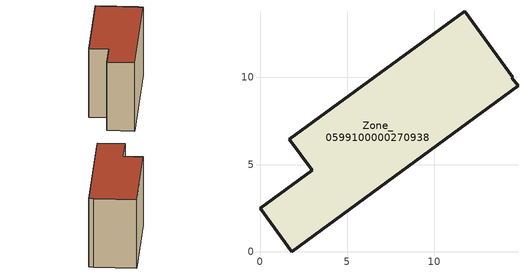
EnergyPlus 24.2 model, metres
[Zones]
Zone_0599100000270938
 floor ground (C_G): 14.81,9.53 1.82,0 0,2.48 2.99,4.67 1.69,6.44 11.74,13.79 14.5,10.02 14.46,9.98 z0
 wall outside (C_F): 14.5,10.02 11.74,13.79 1.69,6.44 2.99,4.67 0,2.48 1.82,0 14.81,9.53 14.46,9.98 14.5,10.02 z0:8.05
 roof outside (C_R): 14.81,9.53 14.46,9.98 14.5,10.02 11.74,13.79 1.69,6.44 2.99,4.67 0,2.48 1.82,0 z8.05
[BUILDING]
Pand.0599100000270938: North Axis=0; Terrain=City; Loads Convergence Tolerance Value=0.04; Temperature Convergence Tolerance Value=0.4; Solar Distribution=FullExterior; Maximum Number of Warmup Days=25; Minimum Number of Warmup Days=1
[Site:Location]
Rotterdam.The.Hague.AP_ZH_NLD Design_Conditions: Latitude=51.96; Longitude=4.45; Time Zone=1; Elevation=-4.5
[SITE:GROUNDTEMPERATURE:BUILDINGSURFACE]
18, 18, 18, 18, 18, 18, 18, 18, 18, 18, 18, 18
[MATERIAL] Thermal Absorptance=0.9; Solar Absorptance=0.7; Visible Absorptance=0.7
Name | Roughness | Thickness | Conductivity | Density | Specific Heat
G.TC.1975-1991 | MediumSmooth | 0.15 | 0.288461 | 540 | 1210
F.TC.1975-1991 | Rough | 0.3 | 0.230769 | 1920 | 840
R.TC.1975-1991 | MediumRough | 0.2 | 0.153846 | 1500 | 1000
[CONSTRUCTION]
C_G: G.TC.1975-1991
C_F: F.TC.1975-1991
C_R: R.TC.1975-1991
[ZONE]
Zone_0599100000270938: Type=1; Multiplier=1; Ceiling Height=Autocalculate; Volume=Autocalculate; Floor Area=autocalculate; Part of Total Floor Area=Yes
[ZONEINFILTRATION:DESIGNFLOWRATE]
Infil_Zone_0599100000270938: Zone or ZoneList or Space or SpaceList=Zone_0599100000270938; Schedule=AlwaysOn; Design Flow Rate Calculation Method=Flow/Area; Flow Rate per Floor Area=0.003; Constant Term Coefficient=1; Temperature Term Coefficient=0; Velocity Term Coefficient=0; Velocity Squared Term Coefficient=0
[HVACTEMPLATE:ZONE:IDEALLOADSAIRSYSTEM]
Zone_0599100000270938: Maximum Heating Supply Air Temperature=50; Minimum Cooling Supply Air Temperature=13; Maximum Heating Supply Air Humidity Ratio=0.0156; Minimum Cooling Supply Air Humidity Ratio=0.0077; Heating Limit=NoLimit; Cooling Limit=NoLimit; Dehumidification Control Type=ConstantSensibleHeatRatio; Cooling Sensible Heat Ratio=0.7; Dehumidification Setpoint=60; Humidification Control Type=None; Humidification Setpoint=30; Outdoor Air Method=None; Outdoor Air Flow Rate per Person=0.00944; Outdoor Air Flow Rate per Zone Floor Area=0; Outdoor Air Flow Rate per Zone=0; Demand Controlled Ventilation Type=None; Outdoor Air Economizer Type=NoEconomizer; Heat Recovery Type=None; Sensible Heat Recovery Effectiveness=0.7; Latent Heat Recovery Effectiveness=0.65
[ZONECONTROL:THERMOSTAT]
ThermostatControl_Zone_0599100000270938: Zone or ZoneList=Zone_0599100000270938; Control Type Schedule=DualSetpointControlType; Control 1=Thermostat_Zone_0599100000270938; Temperature Difference Between Cutout And Setpoint=0
[THERMOSTATSETPOINT:DUALSETPOINT]
Thermostat_Zone_0599100000270938: Heating Setpoint Temperature Schedule=HeatingSetpoint_Zone_0599100000270938; Cooling Setpoint Temperature Schedule=CoolingSetpoint_Zone_0599100000270938
[SCHEDULE:COMPACT]
HeatingSetpoint_Zone_0599100000270938: Through: 12/31, For: AllDays, Until: 24:00, 21
CoolingSetpoint_Zone_0599100000270938: Through: 12/31, For: AllDays, Until: 24:00, 24
DualSetpointControlType: Through: 12/31, For: AllDays, Until: 24:00, 4
AlwaysOn: Through: 12/31, For: AllDays, Until: 24:00, 1
